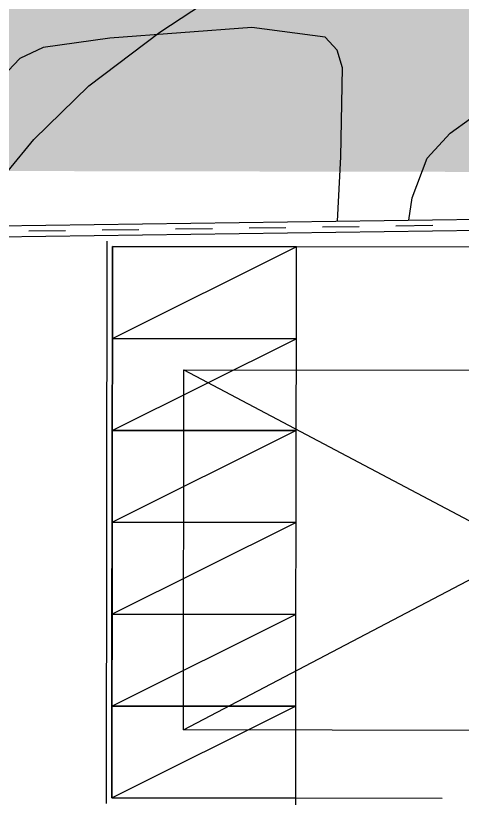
# Model space of a CAD drawing. Header units: inches. Extents: x 12 to 407, y 13 to 268.
# Drawn here: x 55.63 to 67.79, y 220.08 to 241.38 of the extents above; entities that cross this region are included whole.
import ezdxf

# ---------------------------------------------------------------- set-up
doc = ezdxf.new("R2010")
doc.units = ezdxf.units.IN
doc.header["$MEASUREMENT"] = 0
doc.linetypes.add('HIDDEN', pattern=[2, 1, -1])
doc.linetypes.add('PHANTOM2', pattern=[12.5, 10, -0.5, 0.5, -0.5, 0.5, -0.5])
for name, color, linetype in [('CAA002', 30, 'Continuous'), ('DA001', 3, 'Continuous'), ('G', 3, 'Continuous'), ('SITE_20200109$0$AA-HACTH', 5, 'Continuous'), ('SITE_20200109$0$ELE7', 7, 'Continuous'), ('SITE_20200109$0$주차', 4, 'Continuous'), ('SITE_20200109$0$출력안됨', 155, 'Continuous'), ('솔리드', 7, 'PHANTOM2')]:
    doc.layers.add(name, color=color, linetype=linetype)

msp = doc.modelspace()

# ---------------------------------------------------------------- hatches: boundary and pattern name
at = {"layer": '솔리드'}
h = msp.add_hatch(color=253, dxfattribs=at)
edge = h.paths.add_edge_path()
edge.add_line((67.435, 268.011), (58.952, 268.011))
edge.add_line((58.952, 268.011), (60.117, 261.608))
edge.add_line((60.117, 261.608), (60.313, 261))
edge.add_line((60.313, 261), (60.324, 259.259))
edge.add_line((60.324, 259.259), (60.058, 257.218))
edge.add_line((60.058, 257.218), (59.664, 255.541))
edge.add_line((59.664, 255.541), (59.285, 254.846))
edge.add_line((59.285, 254.846), (42.534, 252.819))
edge.add_line((42.534, 252.819), (29.076, 251.239))
edge.add_line((29.076, 251.239), (25.242, 250.171))
edge.add_line((25.242, 250.171), (18.827, 248.039))
edge.add_line((18.827, 248.039), (18.827, 239.298))
edge.add_line((18.827, 239.298), (28.063, 240.331))
edge.add_line((28.063, 240.331), (29.652, 240.459))
edge.add_line((29.652, 240.459), (35.509, 240.934))
edge.add_line((35.509, 240.934), (39.732, 240.926))
edge.add_line((39.732, 240.926), (49.904, 237.158))
edge.add_line((49.904, 237.158), (79.934, 237.104))
edge.add_arc((79.907, 222.104), 15, 78.463, 89.8966, ccw=False)
edge.add_line((82.907, 236.801), (82.907, 236.246))
edge.add_arc((84.907, 236.246), 2, 180, 226.7599)
edge.add_line((83.537, 234.789), (83.992, 234.485))
edge.add_line((83.992, 234.485), (99.901, 230.317))
edge.add_line((99.901, 230.317), (112.43, 227.099))
edge.add_arc((125.407, 227.868), 13, 109.5044, 183.3904, ccw=False)
edge.add_arc((89.565, 329.059), 94.351, 289.50436, 303.87872)
edge.add_arc((45.475, 388.575), 168.375, 305.0453, 307.87525)
edge.add_arc((147.696, 249.78), 6, 18.0742, 78.9291, ccw=False)
edge.add_arc((183.564, 261.486), 31.731, 198.0742, 211.337)
edge.add_line((156.463, 244.984), (159.452, 246.804))
edge.add_arc((183.564, 261.486), 28.231, 182.3087, 211.337, ccw=False)
edge.add_arc((161.352, 260.59), 6, 126.1506, 182.3087, ccw=False)
edge.add_arc((202.843, 203.799), 76.333, 122.73177, 126.15129, ccw=False)
edge.add_line((161.569, 268.011), (140.414, 268.011))
edge.add_line((140.414, 268.011), (137.032, 265.782))
edge.add_arc((89.565, 329.059), 79.101, 284.97397, 306.87545, ccw=False)
edge.add_arc((89.799, 346.41), 95.918, 277.14469, 282.15993, ccw=False)
edge.add_line((101.729, 251.236), (100.799, 251.126))
edge.add_line((100.799, 251.126), (95.243, 253.09))
edge.add_line((95.243, 253.09), (93.362, 253.323))
edge.add_line((93.362, 253.323), (75.1, 253.614))
edge.add_line((75.1, 253.614), (72.21, 257.501))
edge.add_line((72.21, 257.501), (70.757, 260.174))
edge.add_line((70.757, 260.174), (68.889, 264.365))
edge.add_line((68.889, 264.365), (67.909, 267.249))
edge.add_line((67.909, 267.249), (67.435, 268.011))

# ---------------------------------------------------------------- linework, layer by layer
at = {"color": 8}
for p, q in [((49.98, 235.584, -109.407), (81.687, 236.027, -109.407)), ((49.98, 235.284, -109.407), (81.598, 235.726, -109.407))]:
    msp.add_line(p, q, dxfattribs=at)
at = {"layer": 'CAA002', "color": 8, "elevation": -23.504, "flags": 128}
for points in [[(54.309, 235.644), (54.714, 236.304), (56.116, 238.005), (57.622, 239.467), (59.551, 240.926), (61.005, 241.891), (61.224, 242.316), (61.366, 242.869), (61.715, 251.706), (61.927, 253.214), (62.511, 254.256), (63.147, 254.875), (66, 257.029), (66.184, 257.317), (66.219, 257.731), (66.104, 258.318), (64.011, 262.525), (63.488, 263.709), (62.803, 266.173), (62.502, 268.011)], [(66.327, 235.812), (66.425, 236.419), (66.833, 237.495), (67.452, 238.181), (68.56, 238.977), (69.819, 239.43), (71.005, 239.636), (72.248, 239.685), (75.165, 239.991), (75.617, 240.156), (75.799, 240.419), (75.955, 240.896), (75.746, 250.955), (75.506, 251.781), (75.027, 252.447), (73.907, 253.113), (72.969, 253.852), (71.875, 255.007), (70.226, 257.385), (68.414, 260.58), (66.619, 264.385), (65.233, 268.011)]]:
    msp.add_lwpolyline(points, dxfattribs=at)
at = {"layer": 'DA001', "color": 8, "elevation": -23.504, "flags": 128}
msp.add_lwpolyline([(64.384, 235.785), (64.476, 237.532), (64.528, 239.952), (64.379, 240.44), (64.054, 240.791), (62.055, 241.05), (58.188, 240.765), (56.376, 240.513), (55.741, 240.213), (53.821, 238.193), (52.445, 235.618)], dxfattribs=at)
at = {"layer": 'G', "color": 8, "linetype": 'HIDDEN'}
msp.add_line((49.982, 235.434, -109.407), (81.643, 235.876, -109.407), dxfattribs=at)
at = {"layer": 'SITE_20200109$0$AA-HACTH', "color": 8}
for p, q in [((58.262, 235.093, -109.407), (58.242, 220.093, -109.407)), ((71.262, 235.075, -109.407), (58.262, 235.093, -109.407)), ((58.242, 220.093, -109.407), (63.242, 220.086, -109.407)), ((63.242, 220.086, -109.407), (63.206, 193.886, -109.407))]:
    msp.add_line(p, q, dxfattribs=at)
at = {"layer": 'SITE_20200109$0$ELE7', "color": 8}
for p, q in [((58.112, 235.243, -109.407), (58.091, 219.944, -109.407)), ((58.262, 235.093, -109.407), (58.242, 220.093, -109.407)), ((63.242, 220.086, -109.407), (58.242, 220.093, -109.407)), ((63.242, 220.086, -109.407), (63.206, 193.886, -109.407)), ((67.242, 220.081, -109.407), (63.242, 220.086, -109.407))]:
    msp.add_line(p, q, dxfattribs=at)
at = {"layer": 'SITE_20200109$0$주차', "color": 8}
for p, q in [((58.259, 232.593, -109.407), (58.262, 235.093, -109.407)), ((58.259, 232.593, -109.407), (63.262, 235.086, -109.407)), ((58.262, 235.093, -109.407), (63.262, 235.086, -109.407)), ((63.262, 235.086, -109.407), (63.259, 232.586, -109.407)), ((58.255, 230.093, -109.407), (58.259, 232.593, -109.407)), ((58.255, 230.093, -109.407), (63.259, 232.586, -109.407)), ((63.259, 232.586, -109.407), (58.259, 232.593, -109.407)), ((58.259, 232.593, -109.407), (63.259, 232.586, -109.407)), ((63.259, 232.586, -109.407), (63.255, 230.086, -109.407)), ((58.252, 227.593, -109.407), (58.255, 230.093, -109.407)), ((58.252, 227.593, -109.407), (63.255, 230.086, -109.407)), ((63.255, 230.086, -109.407), (58.255, 230.093, -109.407)), ((58.255, 230.093, -109.407), (63.255, 230.086, -109.407)), ((63.255, 230.086, -109.407), (63.252, 227.586, -109.407)), ((58.248, 225.093, -109.407), (58.252, 227.593, -109.407)), ((58.248, 225.093, -109.407), (63.252, 227.586, -109.407)), ((63.252, 227.586, -109.407), (58.252, 227.593, -109.407)), ((58.252, 227.593, -109.407), (63.252, 227.586, -109.407)), ((63.252, 227.586, -109.407), (63.249, 225.086, -109.407)), ((58.245, 222.593, -109.407), (58.248, 225.093, -109.407)), ((63.249, 225.086, -109.407), (58.248, 225.093, -109.407)), ((58.248, 225.093, -109.407), (63.249, 225.086, -109.407)), ((58.245, 222.593, -109.407), (63.249, 225.086, -109.407)), ((63.249, 225.086, -109.407), (63.245, 222.586, -109.407)), ((58.242, 220.093, -109.407), (58.245, 222.593, -109.407)), ((58.242, 220.093, -109.407), (63.245, 222.586, -109.407)), ((63.245, 222.586, -109.407), (58.245, 222.593, -109.407)), ((58.245, 222.593, -109.407), (63.245, 222.586, -109.407)), ((63.245, 222.586, -109.407), (63.242, 220.086, -109.407)), ((63.242, 220.086, -109.407), (58.242, 220.093, -109.407))]:
    msp.add_line(p, q, dxfattribs=at)
at = {"layer": 'SITE_20200109$0$출력안됨', "color": 8}
for p, q in [((60.194, 221.941, -109.407), (60.208, 231.741, -109.407)), ((60.194, 221.941, -109.407), (78.808, 231.715, -109.407)), ((60.208, 231.741, -109.407), (78.794, 221.915, -109.407)), ((60.208, 231.741, -109.407), (78.808, 231.715, -109.407)), ((78.794, 221.915, -109.407), (60.194, 221.941, -109.407))]:
    msp.add_line(p, q, dxfattribs=at)

doc.saveas('drawing.dxf')
